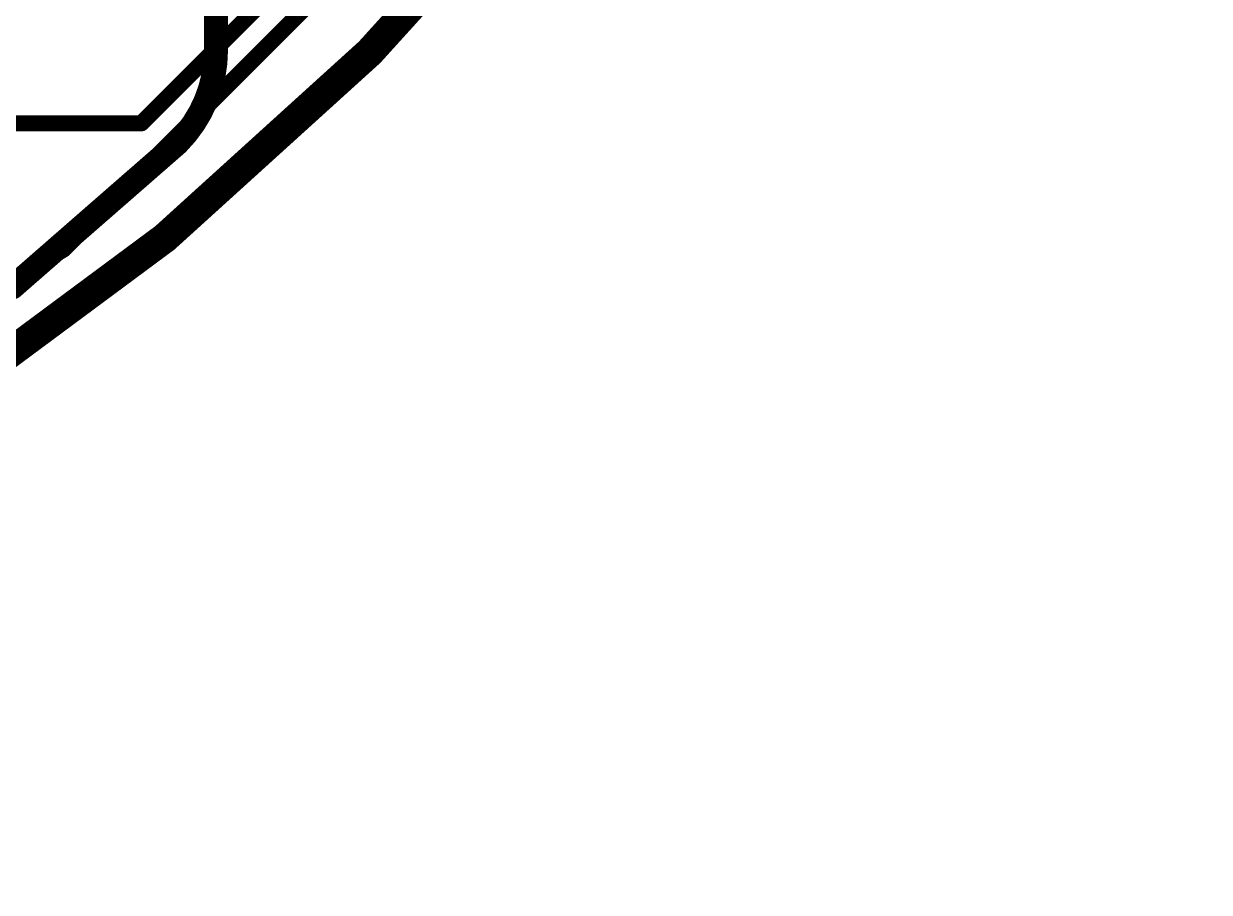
# Model space of a CAD drawing. Header units: millimetres. Extents: x -1.46 to 1.41, y -0.13 to 2.68.
# Drawn here: x 0.817 to 1.405, y -0.126 to 0.305 of the extents above; entities that cross this region are included whole.
import ezdxf

# ---------------------------------------------------------------- set-up
doc = ezdxf.new("R2010")
doc.units = ezdxf.units.MM
doc.header["$MEASUREMENT"] = 0
for name, color, linetype in [('BottomLayer', 5, 'Continuous'), ('Mechanical2', 216, 'Continuous'), ('TopLayer', 1, 'Continuous')]:
    doc.layers.add(name, color=color, linetype=linetype)

msp = doc.modelspace()

# ---------------------------------------------------------------- linework, layer by layer
at = {"layer": 'BottomLayer', "const_width": 0.008}
for points in [[(0.8363784, 0.1933784), (0.977, 0.334)], [(0.875, 0.256), (0.95, 0.331)], [(0.783, 0.256), (0.875, 0.256)], [(0.6284191, 0.0710307), (0.8363784, 0.1933784)]]:
    msp.add_lwpolyline(points, dxfattribs=at)
at = {"layer": 'BottomLayer', "const_width": 0.004}
for points in [[(0.873, 0.256, 1), (0.877, 0.256, 1)], [(0.873, 0.256, 1), (0.877, 0.256, 1)], [(0.8343784, 0.1933784, 1), (0.8383784, 0.1933784, 1)], [(0.8343784, 0.1933784, 1), (0.8383784, 0.1933784, 1)]]:
    msp.add_lwpolyline(points, format="xyb", close=True, dxfattribs=at)
at = {"layer": 'Mechanical2', "const_width": 0.015}
msp.add_lwpolyline([(1.3976378, 1.279528, 1), (-1.3976378, 1.279528, 1)], format="xyb", close=True, dxfattribs=at)
at = {"layer": 'TopLayer'}
for points, const_width in [([(0.912, 0.2923243), (0.912, 0.345)], 0.012), ([(0.8109608, 0.1746249), (0.8928313, 0.246047)], 0.012), ([(0.8928313, 0.246047), (0.8928315, 0.2460471)], 0.008)]:
    msp.add_lwpolyline(points, dxfattribs=dict(at, const_width=const_width))
at = {"layer": 'TopLayer', "const_width": 0.012}
msp.add_lwpolyline([(0.912, 0.2923243, -0.1989115103768017), (0.8928315, 0.2460471)], format="xyb", dxfattribs=at)
at = {"layer": 'TopLayer'}
for points, const_width in [([(0.909, 0.2923243, 1), (0.915, 0.2923243, 1)], 0.006), ([(0.909, 0.2923243, 1), (0.915, 0.2923243, 1)], 0.006), ([(0.8898313, 0.246047, 1), (0.8958313, 0.246047, 1)], 0.006), ([(0.8898315, 0.2460471, 1), (0.8958315, 0.2460471, 1)], 0.006), ([(0.8908313, 0.246047, 1), (0.8948313, 0.246047, 1)], 0.004), ([(0.8908315, 0.2460471, 1), (0.8948315, 0.2460471, 1)], 0.004), ([(0.8079608, 0.1746249, 1), (0.8139608, 0.1746249, 1)], 0.006)]:
    msp.add_lwpolyline(points, format="xyb", close=True, dxfattribs=dict(at, const_width=const_width))

doc.saveas('drawing.dxf')
